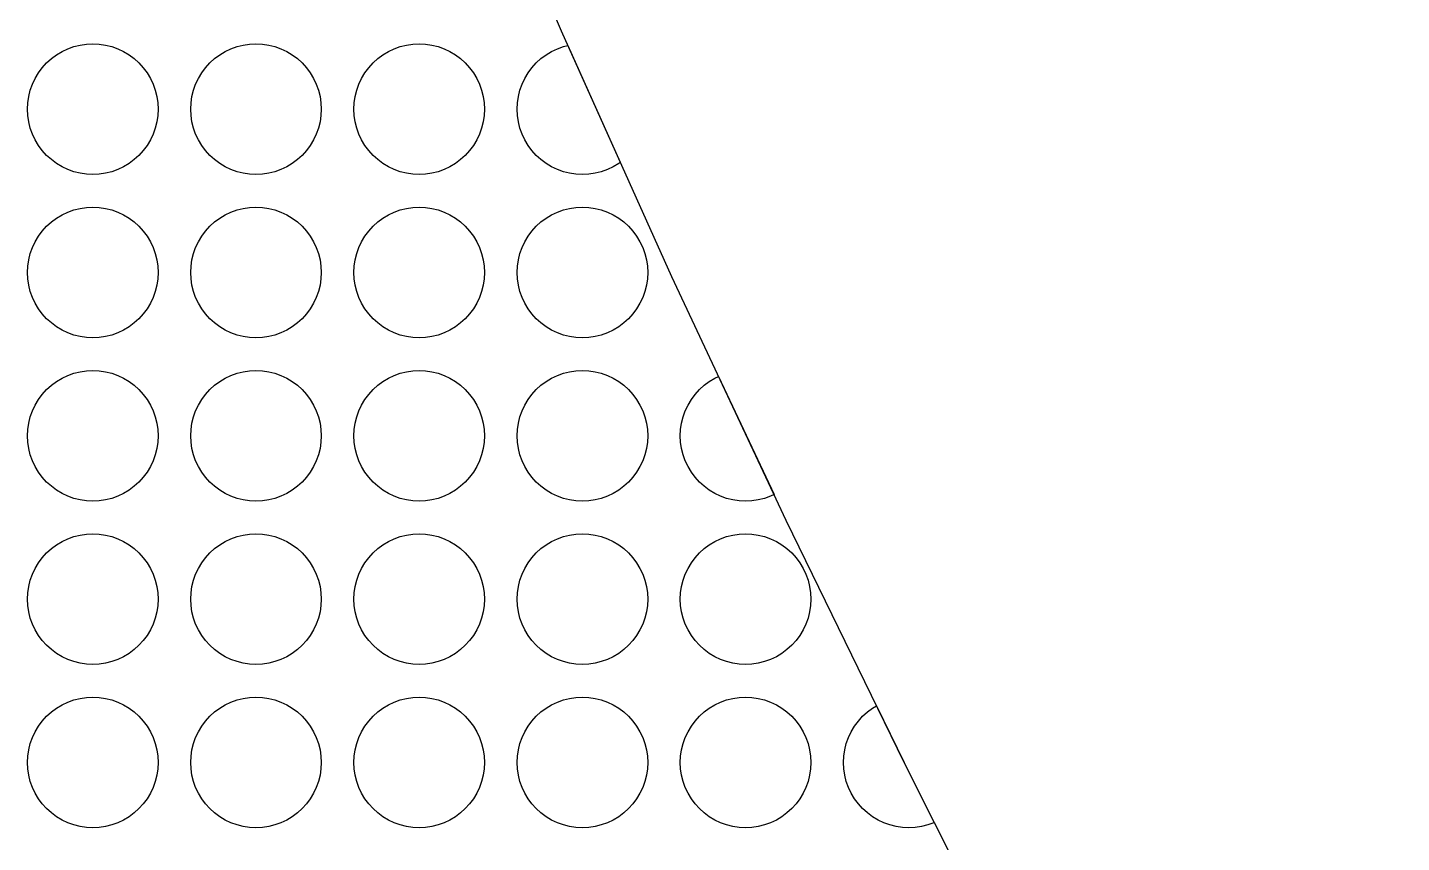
# Model space of a CAD drawing. Header units: millimetres. Extents: x 63 to 185, y -163 to -75.
# Drawn here: x 160.17 to 181.21, y -131.58 to -119.11 of the extents above; entities that cross this region are included whole.
import ezdxf

# ---------------------------------------------------------------- set-up
doc = ezdxf.new("R2010")
doc.units = ezdxf.units.MM
doc.layers.add('background', color=7, linetype='Continuous')
doc.layers.add('outline_2', color=3, linetype='Continuous')

msp = doc.modelspace()

# ---------------------------------------------------------------- linework, layer by layer
at = {"layer": 'background'}
for points in [[(162.166, -120.355), (162.161, -120.453), (162.147, -120.55), (162.123, -120.645), (162.09, -120.738), (162.048, -120.826), (161.997, -120.911), (161.939, -120.989), (161.873, -121.062), (161.8, -121.128), (161.722, -121.186), (161.637, -121.237), (161.549, -121.279), (161.456, -121.312), (161.361, -121.336), (161.264, -121.35), (161.166, -121.355), (161.068, -121.35), (160.971, -121.336), (160.876, -121.312), (160.783, -121.279), (160.695, -121.237), (160.61, -121.186), (160.532, -121.128), (160.459, -121.062), (160.393, -120.989), (160.335, -120.911), (160.284, -120.826), (160.242, -120.738), (160.209, -120.645), (160.185, -120.55), (160.171, -120.453), (160.166, -120.355), (160.171, -120.257), (160.185, -120.16), (160.209, -120.065), (160.242, -119.972), (160.284, -119.884), (160.335, -119.799), (160.393, -119.721), (160.459, -119.648), (160.532, -119.582), (160.61, -119.524), (160.695, -119.473), (160.783, -119.431), (160.876, -119.398), (160.971, -119.374), (161.068, -119.36), (161.166, -119.355), (161.264, -119.36), (161.361, -119.374), (161.456, -119.398), (161.549, -119.431), (161.637, -119.473), (161.722, -119.524), (161.8, -119.582), (161.873, -119.648), (161.939, -119.721), (161.997, -119.799), (162.048, -119.884), (162.09, -119.972), (162.123, -120.065), (162.147, -120.16), (162.161, -120.257)], [(164.666, -120.355), (164.661, -120.453), (164.647, -120.55), (164.623, -120.645), (164.59, -120.738), (164.548, -120.826), (164.497, -120.911), (164.439, -120.989), (164.373, -121.062), (164.3, -121.128), (164.222, -121.186), (164.137, -121.237), (164.049, -121.279), (163.956, -121.312), (163.861, -121.336), (163.764, -121.35), (163.666, -121.355), (163.568, -121.35), (163.471, -121.336), (163.376, -121.312), (163.283, -121.279), (163.195, -121.237), (163.11, -121.186), (163.032, -121.128), (162.959, -121.062), (162.893, -120.989), (162.835, -120.911), (162.784, -120.826), (162.742, -120.738), (162.709, -120.645), (162.685, -120.55), (162.671, -120.453), (162.666, -120.355), (162.671, -120.257), (162.685, -120.16), (162.709, -120.065), (162.742, -119.972), (162.784, -119.884), (162.835, -119.799), (162.893, -119.721), (162.959, -119.648), (163.032, -119.582), (163.11, -119.524), (163.195, -119.473), (163.283, -119.431), (163.376, -119.398), (163.471, -119.374), (163.568, -119.36), (163.666, -119.355), (163.764, -119.36), (163.861, -119.374), (163.956, -119.398), (164.049, -119.431), (164.137, -119.473), (164.222, -119.524), (164.3, -119.582), (164.373, -119.648), (164.439, -119.721), (164.497, -119.799), (164.548, -119.884), (164.59, -119.972), (164.623, -120.065), (164.647, -120.16), (164.661, -120.257)], [(167.166, -120.355), (167.161, -120.453), (167.147, -120.55), (167.123, -120.645), (167.09, -120.738), (167.048, -120.826), (166.997, -120.911), (166.939, -120.989), (166.873, -121.062), (166.8, -121.128), (166.722, -121.186), (166.637, -121.237), (166.549, -121.279), (166.456, -121.312), (166.361, -121.336), (166.264, -121.35), (166.166, -121.355), (166.068, -121.35), (165.971, -121.336), (165.876, -121.312), (165.783, -121.279), (165.695, -121.237), (165.61, -121.186), (165.532, -121.128), (165.459, -121.062), (165.393, -120.989), (165.335, -120.911), (165.284, -120.826), (165.242, -120.738), (165.209, -120.645), (165.185, -120.55), (165.171, -120.453), (165.166, -120.355), (165.171, -120.257), (165.185, -120.16), (165.209, -120.065), (165.242, -119.972), (165.284, -119.884), (165.335, -119.799), (165.393, -119.721), (165.459, -119.648), (165.532, -119.582), (165.61, -119.524), (165.695, -119.473), (165.783, -119.431), (165.876, -119.398), (165.971, -119.374), (166.068, -119.36), (166.166, -119.355), (166.264, -119.36), (166.361, -119.374), (166.456, -119.398), (166.549, -119.431), (166.637, -119.473), (166.722, -119.524), (166.8, -119.582), (166.873, -119.648), (166.939, -119.721), (166.997, -119.799), (167.048, -119.884), (167.09, -119.972), (167.123, -120.065), (167.147, -120.16), (167.161, -120.257)], [(169.247, -121.168), (169.222, -121.186), (169.137, -121.237), (169.049, -121.279), (168.956, -121.312), (168.861, -121.336), (168.764, -121.35), (168.666, -121.355), (168.568, -121.35), (168.471, -121.336), (168.376, -121.312), (168.283, -121.279), (168.195, -121.237), (168.11, -121.186), (168.032, -121.128), (167.959, -121.062), (167.893, -120.989), (167.835, -120.911), (167.784, -120.826), (167.742, -120.738), (167.709, -120.645), (167.685, -120.55), (167.671, -120.453), (167.666, -120.355), (167.671, -120.257), (167.685, -120.16), (167.709, -120.065), (167.742, -119.972), (167.784, -119.884), (167.835, -119.799), (167.893, -119.721), (167.959, -119.648), (168.032, -119.582), (168.11, -119.524), (168.195, -119.473), (168.283, -119.431), (168.376, -119.398), (168.442, -119.381)], [(162.166, -122.855), (162.161, -122.953), (162.147, -123.05), (162.123, -123.145), (162.09, -123.238), (162.048, -123.326), (161.997, -123.411), (161.939, -123.489), (161.873, -123.562), (161.8, -123.628), (161.722, -123.686), (161.637, -123.737), (161.549, -123.779), (161.456, -123.812), (161.361, -123.836), (161.264, -123.85), (161.166, -123.855), (161.068, -123.85), (160.971, -123.836), (160.876, -123.812), (160.783, -123.779), (160.695, -123.737), (160.61, -123.686), (160.532, -123.628), (160.459, -123.562), (160.393, -123.489), (160.335, -123.411), (160.284, -123.326), (160.242, -123.238), (160.209, -123.145), (160.185, -123.05), (160.171, -122.953), (160.166, -122.855), (160.171, -122.757), (160.185, -122.66), (160.209, -122.565), (160.242, -122.472), (160.284, -122.384), (160.335, -122.299), (160.393, -122.221), (160.459, -122.148), (160.532, -122.082), (160.61, -122.024), (160.695, -121.973), (160.783, -121.931), (160.876, -121.898), (160.971, -121.874), (161.068, -121.86), (161.166, -121.855), (161.264, -121.86), (161.361, -121.874), (161.456, -121.898), (161.549, -121.931), (161.637, -121.973), (161.722, -122.024), (161.8, -122.082), (161.873, -122.148), (161.939, -122.221), (161.997, -122.299), (162.048, -122.384), (162.09, -122.472), (162.123, -122.565), (162.147, -122.66), (162.161, -122.757)], [(164.666, -122.855), (164.661, -122.953), (164.647, -123.05), (164.623, -123.145), (164.59, -123.238), (164.548, -123.326), (164.497, -123.411), (164.439, -123.489), (164.373, -123.562), (164.3, -123.628), (164.222, -123.686), (164.137, -123.737), (164.049, -123.779), (163.956, -123.812), (163.861, -123.836), (163.764, -123.85), (163.666, -123.855), (163.568, -123.85), (163.471, -123.836), (163.376, -123.812), (163.283, -123.779), (163.195, -123.737), (163.11, -123.686), (163.032, -123.628), (162.959, -123.562), (162.893, -123.489), (162.835, -123.411), (162.784, -123.326), (162.742, -123.238), (162.709, -123.145), (162.685, -123.05), (162.671, -122.953), (162.666, -122.855), (162.671, -122.757), (162.685, -122.66), (162.709, -122.565), (162.742, -122.472), (162.784, -122.384), (162.835, -122.299), (162.893, -122.221), (162.959, -122.148), (163.032, -122.082), (163.11, -122.024), (163.195, -121.973), (163.283, -121.931), (163.376, -121.898), (163.471, -121.874), (163.568, -121.86), (163.666, -121.855), (163.764, -121.86), (163.861, -121.874), (163.956, -121.898), (164.049, -121.931), (164.137, -121.973), (164.222, -122.024), (164.3, -122.082), (164.373, -122.148), (164.439, -122.221), (164.497, -122.299), (164.548, -122.384), (164.59, -122.472), (164.623, -122.565), (164.647, -122.66), (164.661, -122.757)], [(167.166, -122.855), (167.161, -122.953), (167.147, -123.05), (167.123, -123.145), (167.09, -123.238), (167.048, -123.326), (166.997, -123.411), (166.939, -123.489), (166.873, -123.562), (166.8, -123.628), (166.722, -123.686), (166.637, -123.737), (166.549, -123.779), (166.456, -123.812), (166.361, -123.836), (166.264, -123.85), (166.166, -123.855), (166.068, -123.85), (165.971, -123.836), (165.876, -123.812), (165.783, -123.779), (165.695, -123.737), (165.61, -123.686), (165.532, -123.628), (165.459, -123.562), (165.393, -123.489), (165.335, -123.411), (165.284, -123.326), (165.242, -123.238), (165.209, -123.145), (165.185, -123.05), (165.171, -122.953), (165.166, -122.855), (165.171, -122.757), (165.185, -122.66), (165.209, -122.565), (165.242, -122.472), (165.284, -122.384), (165.335, -122.299), (165.393, -122.221), (165.459, -122.148), (165.532, -122.082), (165.61, -122.024), (165.695, -121.973), (165.783, -121.931), (165.876, -121.898), (165.971, -121.874), (166.068, -121.86), (166.166, -121.855), (166.264, -121.86), (166.361, -121.874), (166.456, -121.898), (166.549, -121.931), (166.637, -121.973), (166.722, -122.024), (166.8, -122.082), (166.873, -122.148), (166.939, -122.221), (166.997, -122.299), (167.048, -122.384), (167.09, -122.472), (167.123, -122.565), (167.147, -122.66), (167.161, -122.757)], [(169.666, -122.855), (169.661, -122.953), (169.647, -123.05), (169.623, -123.145), (169.59, -123.238), (169.548, -123.326), (169.497, -123.411), (169.439, -123.489), (169.373, -123.562), (169.3, -123.628), (169.222, -123.686), (169.137, -123.737), (169.049, -123.779), (168.956, -123.812), (168.861, -123.836), (168.764, -123.85), (168.666, -123.855), (168.568, -123.85), (168.471, -123.836), (168.376, -123.812), (168.283, -123.779), (168.195, -123.737), (168.11, -123.686), (168.032, -123.628), (167.959, -123.562), (167.893, -123.489), (167.835, -123.411), (167.784, -123.326), (167.742, -123.238), (167.709, -123.145), (167.685, -123.05), (167.671, -122.953), (167.666, -122.855), (167.671, -122.757), (167.685, -122.66), (167.709, -122.565), (167.742, -122.472), (167.784, -122.384), (167.835, -122.299), (167.893, -122.221), (167.959, -122.148), (168.032, -122.082), (168.11, -122.024), (168.195, -121.973), (168.283, -121.931), (168.376, -121.898), (168.471, -121.874), (168.568, -121.86), (168.666, -121.855), (168.764, -121.86), (168.861, -121.874), (168.956, -121.898), (169.049, -121.931), (169.137, -121.973), (169.222, -122.024), (169.3, -122.082), (169.373, -122.148), (169.439, -122.221), (169.497, -122.299), (169.548, -122.384), (169.59, -122.472), (169.623, -122.565), (169.647, -122.66), (169.661, -122.757)], [(162.166, -125.355), (162.161, -125.453), (162.147, -125.55), (162.123, -125.645), (162.09, -125.738), (162.048, -125.826), (161.997, -125.911), (161.939, -125.989), (161.873, -126.062), (161.8, -126.128), (161.722, -126.186), (161.637, -126.237), (161.549, -126.279), (161.456, -126.312), (161.361, -126.336), (161.264, -126.35), (161.166, -126.355), (161.068, -126.35), (160.971, -126.336), (160.876, -126.312), (160.783, -126.279), (160.695, -126.237), (160.61, -126.186), (160.532, -126.128), (160.459, -126.062), (160.393, -125.989), (160.335, -125.911), (160.284, -125.826), (160.242, -125.738), (160.209, -125.645), (160.185, -125.55), (160.171, -125.453), (160.166, -125.355), (160.171, -125.257), (160.185, -125.16), (160.209, -125.065), (160.242, -124.972), (160.284, -124.884), (160.335, -124.799), (160.393, -124.721), (160.459, -124.648), (160.532, -124.582), (160.61, -124.524), (160.695, -124.473), (160.783, -124.431), (160.876, -124.398), (160.971, -124.374), (161.068, -124.36), (161.166, -124.355), (161.264, -124.36), (161.361, -124.374), (161.456, -124.398), (161.549, -124.431), (161.637, -124.473), (161.722, -124.524), (161.8, -124.582), (161.873, -124.648), (161.939, -124.721), (161.997, -124.799), (162.048, -124.884), (162.09, -124.972), (162.123, -125.065), (162.147, -125.16), (162.161, -125.257)], [(164.666, -125.355), (164.661, -125.453), (164.647, -125.55), (164.623, -125.645), (164.59, -125.738), (164.548, -125.826), (164.497, -125.911), (164.439, -125.989), (164.373, -126.062), (164.3, -126.128), (164.222, -126.186), (164.137, -126.237), (164.049, -126.279), (163.956, -126.312), (163.861, -126.336), (163.764, -126.35), (163.666, -126.355), (163.568, -126.35), (163.471, -126.336), (163.376, -126.312), (163.283, -126.279), (163.195, -126.237), (163.11, -126.186), (163.032, -126.128), (162.959, -126.062), (162.893, -125.989), (162.835, -125.911), (162.784, -125.826), (162.742, -125.738), (162.709, -125.645), (162.685, -125.55), (162.671, -125.453), (162.666, -125.355), (162.671, -125.257), (162.685, -125.16), (162.709, -125.065), (162.742, -124.972), (162.784, -124.884), (162.835, -124.799), (162.893, -124.721), (162.959, -124.648), (163.032, -124.582), (163.11, -124.524), (163.195, -124.473), (163.283, -124.431), (163.376, -124.398), (163.471, -124.374), (163.568, -124.36), (163.666, -124.355), (163.764, -124.36), (163.861, -124.374), (163.956, -124.398), (164.049, -124.431), (164.137, -124.473), (164.222, -124.524), (164.3, -124.582), (164.373, -124.648), (164.439, -124.721), (164.497, -124.799), (164.548, -124.884), (164.59, -124.972), (164.623, -125.065), (164.647, -125.16), (164.661, -125.257)], [(167.166, -125.355), (167.161, -125.453), (167.147, -125.55), (167.123, -125.645), (167.09, -125.738), (167.048, -125.826), (166.997, -125.911), (166.939, -125.989), (166.873, -126.062), (166.8, -126.128), (166.722, -126.186), (166.637, -126.237), (166.549, -126.279), (166.456, -126.312), (166.361, -126.336), (166.264, -126.35), (166.166, -126.355), (166.068, -126.35), (165.971, -126.336), (165.876, -126.312), (165.783, -126.279), (165.695, -126.237), (165.61, -126.186), (165.532, -126.128), (165.459, -126.062), (165.393, -125.989), (165.335, -125.911), (165.284, -125.826), (165.242, -125.738), (165.209, -125.645), (165.185, -125.55), (165.171, -125.453), (165.166, -125.355), (165.171, -125.257), (165.185, -125.16), (165.209, -125.065), (165.242, -124.972), (165.284, -124.884), (165.335, -124.799), (165.393, -124.721), (165.459, -124.648), (165.532, -124.582), (165.61, -124.524), (165.695, -124.473), (165.783, -124.431), (165.876, -124.398), (165.971, -124.374), (166.068, -124.36), (166.166, -124.355), (166.264, -124.36), (166.361, -124.374), (166.456, -124.398), (166.549, -124.431), (166.637, -124.473), (166.722, -124.524), (166.8, -124.582), (166.873, -124.648), (166.939, -124.721), (166.997, -124.799), (167.048, -124.884), (167.09, -124.972), (167.123, -125.065), (167.147, -125.16), (167.161, -125.257)], [(169.666, -125.355), (169.661, -125.453), (169.647, -125.55), (169.623, -125.645), (169.59, -125.738), (169.548, -125.826), (169.497, -125.911), (169.439, -125.989), (169.373, -126.062), (169.3, -126.128), (169.222, -126.186), (169.137, -126.237), (169.049, -126.279), (168.956, -126.312), (168.861, -126.336), (168.764, -126.35), (168.666, -126.355), (168.568, -126.35), (168.471, -126.336), (168.376, -126.312), (168.283, -126.279), (168.195, -126.237), (168.11, -126.186), (168.032, -126.128), (167.959, -126.062), (167.893, -125.989), (167.835, -125.911), (167.784, -125.826), (167.742, -125.738), (167.709, -125.645), (167.685, -125.55), (167.671, -125.453), (167.666, -125.355), (167.671, -125.257), (167.685, -125.16), (167.709, -125.065), (167.742, -124.972), (167.784, -124.884), (167.835, -124.799), (167.893, -124.721), (167.959, -124.648), (168.032, -124.582), (168.11, -124.524), (168.195, -124.473), (168.283, -124.431), (168.376, -124.398), (168.471, -124.374), (168.568, -124.36), (168.666, -124.355), (168.764, -124.36), (168.861, -124.374), (168.956, -124.398), (169.049, -124.431), (169.137, -124.473), (169.222, -124.524), (169.3, -124.582), (169.373, -124.648), (169.439, -124.721), (169.497, -124.799), (169.548, -124.884), (169.59, -124.972), (169.623, -125.065), (169.647, -125.16), (169.661, -125.257)], [(171.602, -126.253), (171.549, -126.279), (171.456, -126.312), (171.361, -126.336), (171.264, -126.35), (171.166, -126.355), (171.068, -126.35), (170.971, -126.336), (170.876, -126.312), (170.783, -126.279), (170.695, -126.237), (170.61, -126.186), (170.532, -126.128), (170.459, -126.062), (170.393, -125.989), (170.335, -125.911), (170.284, -125.826), (170.242, -125.738), (170.209, -125.645), (170.185, -125.55), (170.171, -125.453), (170.166, -125.355), (170.171, -125.257), (170.185, -125.16), (170.209, -125.065), (170.242, -124.972), (170.284, -124.884), (170.335, -124.799), (170.393, -124.721), (170.459, -124.648), (170.532, -124.582), (170.61, -124.524), (170.695, -124.473), (170.753, -124.446)], [(162.166, -127.855), (162.161, -127.953), (162.147, -128.05), (162.123, -128.145), (162.09, -128.238), (162.048, -128.326), (161.997, -128.411), (161.939, -128.489), (161.873, -128.562), (161.8, -128.628), (161.722, -128.686), (161.637, -128.737), (161.549, -128.779), (161.456, -128.812), (161.361, -128.836), (161.264, -128.85), (161.166, -128.855), (161.068, -128.85), (160.971, -128.836), (160.876, -128.812), (160.783, -128.779), (160.695, -128.737), (160.61, -128.686), (160.532, -128.628), (160.459, -128.562), (160.393, -128.489), (160.335, -128.411), (160.284, -128.326), (160.242, -128.238), (160.209, -128.145), (160.185, -128.05), (160.171, -127.953), (160.166, -127.855), (160.171, -127.757), (160.185, -127.66), (160.209, -127.565), (160.242, -127.472), (160.284, -127.384), (160.335, -127.299), (160.393, -127.221), (160.459, -127.148), (160.532, -127.082), (160.61, -127.024), (160.695, -126.973), (160.783, -126.931), (160.876, -126.898), (160.971, -126.874), (161.068, -126.86), (161.166, -126.855), (161.264, -126.86), (161.361, -126.874), (161.456, -126.898), (161.549, -126.931), (161.637, -126.973), (161.722, -127.024), (161.8, -127.082), (161.873, -127.148), (161.939, -127.221), (161.997, -127.299), (162.048, -127.384), (162.09, -127.472), (162.123, -127.565), (162.147, -127.66), (162.161, -127.757)], [(164.666, -127.855), (164.661, -127.953), (164.647, -128.05), (164.623, -128.145), (164.59, -128.238), (164.548, -128.326), (164.497, -128.411), (164.439, -128.489), (164.373, -128.562), (164.3, -128.628), (164.222, -128.686), (164.137, -128.737), (164.049, -128.779), (163.956, -128.812), (163.861, -128.836), (163.764, -128.85), (163.666, -128.855), (163.568, -128.85), (163.471, -128.836), (163.376, -128.812), (163.283, -128.779), (163.195, -128.737), (163.11, -128.686), (163.032, -128.628), (162.959, -128.562), (162.893, -128.489), (162.835, -128.411), (162.784, -128.326), (162.742, -128.238), (162.709, -128.145), (162.685, -128.05), (162.671, -127.953), (162.666, -127.855), (162.671, -127.757), (162.685, -127.66), (162.709, -127.565), (162.742, -127.472), (162.784, -127.384), (162.835, -127.299), (162.893, -127.221), (162.959, -127.148), (163.032, -127.082), (163.11, -127.024), (163.195, -126.973), (163.283, -126.931), (163.376, -126.898), (163.471, -126.874), (163.568, -126.86), (163.666, -126.855), (163.764, -126.86), (163.861, -126.874), (163.956, -126.898), (164.049, -126.931), (164.137, -126.973), (164.222, -127.024), (164.3, -127.082), (164.373, -127.148), (164.439, -127.221), (164.497, -127.299), (164.548, -127.384), (164.59, -127.472), (164.623, -127.565), (164.647, -127.66), (164.661, -127.757)], [(167.166, -127.855), (167.161, -127.953), (167.147, -128.05), (167.123, -128.145), (167.09, -128.238), (167.048, -128.326), (166.997, -128.411), (166.939, -128.489), (166.873, -128.562), (166.8, -128.628), (166.722, -128.686), (166.637, -128.737), (166.549, -128.779), (166.456, -128.812), (166.361, -128.836), (166.264, -128.85), (166.166, -128.855), (166.068, -128.85), (165.971, -128.836), (165.876, -128.812), (165.783, -128.779), (165.695, -128.737), (165.61, -128.686), (165.532, -128.628), (165.459, -128.562), (165.393, -128.489), (165.335, -128.411), (165.284, -128.326), (165.242, -128.238), (165.209, -128.145), (165.185, -128.05), (165.171, -127.953), (165.166, -127.855), (165.171, -127.757), (165.185, -127.66), (165.209, -127.565), (165.242, -127.472), (165.284, -127.384), (165.335, -127.299), (165.393, -127.221), (165.459, -127.148), (165.532, -127.082), (165.61, -127.024), (165.695, -126.973), (165.783, -126.931), (165.876, -126.898), (165.971, -126.874), (166.068, -126.86), (166.166, -126.855), (166.264, -126.86), (166.361, -126.874), (166.456, -126.898), (166.549, -126.931), (166.637, -126.973), (166.722, -127.024), (166.8, -127.082), (166.873, -127.148), (166.939, -127.221), (166.997, -127.299), (167.048, -127.384), (167.09, -127.472), (167.123, -127.565), (167.147, -127.66), (167.161, -127.757)], [(169.666, -127.855), (169.661, -127.953), (169.647, -128.05), (169.623, -128.145), (169.59, -128.238), (169.548, -128.326), (169.497, -128.411), (169.439, -128.489), (169.373, -128.562), (169.3, -128.628), (169.222, -128.686), (169.137, -128.737), (169.049, -128.779), (168.956, -128.812), (168.861, -128.836), (168.764, -128.85), (168.666, -128.855), (168.568, -128.85), (168.471, -128.836), (168.376, -128.812), (168.283, -128.779), (168.195, -128.737), (168.11, -128.686), (168.032, -128.628), (167.959, -128.562), (167.893, -128.489), (167.835, -128.411), (167.784, -128.326), (167.742, -128.238), (167.709, -128.145), (167.685, -128.05), (167.671, -127.953), (167.666, -127.855), (167.671, -127.757), (167.685, -127.66), (167.709, -127.565), (167.742, -127.472), (167.784, -127.384), (167.835, -127.299), (167.893, -127.221), (167.959, -127.148), (168.032, -127.082), (168.11, -127.024), (168.195, -126.973), (168.283, -126.931), (168.376, -126.898), (168.471, -126.874), (168.568, -126.86), (168.666, -126.855), (168.764, -126.86), (168.861, -126.874), (168.956, -126.898), (169.049, -126.931), (169.137, -126.973), (169.222, -127.024), (169.3, -127.082), (169.373, -127.148), (169.439, -127.221), (169.497, -127.299), (169.548, -127.384), (169.59, -127.472), (169.623, -127.565), (169.647, -127.66), (169.661, -127.757)], [(172.166, -127.855), (172.161, -127.953), (172.147, -128.05), (172.123, -128.145), (172.09, -128.238), (172.048, -128.326), (171.997, -128.411), (171.939, -128.489), (171.873, -128.562), (171.8, -128.628), (171.722, -128.686), (171.637, -128.737), (171.549, -128.779), (171.456, -128.812), (171.361, -128.836), (171.264, -128.85), (171.166, -128.855), (171.068, -128.85), (170.971, -128.836), (170.876, -128.812), (170.783, -128.779), (170.695, -128.737), (170.61, -128.686), (170.532, -128.628), (170.459, -128.562), (170.393, -128.489), (170.335, -128.411), (170.284, -128.326), (170.242, -128.238), (170.209, -128.145), (170.185, -128.05), (170.171, -127.953), (170.166, -127.855), (170.171, -127.757), (170.185, -127.66), (170.209, -127.565), (170.242, -127.472), (170.284, -127.384), (170.335, -127.299), (170.393, -127.221), (170.459, -127.148), (170.532, -127.082), (170.61, -127.024), (170.695, -126.973), (170.783, -126.931), (170.876, -126.898), (170.971, -126.874), (171.068, -126.86), (171.166, -126.855), (171.264, -126.86), (171.361, -126.874), (171.456, -126.898), (171.549, -126.931), (171.637, -126.973), (171.722, -127.024), (171.8, -127.082), (171.873, -127.148), (171.939, -127.221), (171.997, -127.299), (172.048, -127.384), (172.09, -127.472), (172.123, -127.565), (172.147, -127.66), (172.161, -127.757)], [(162.166, -130.355), (162.161, -130.453), (162.147, -130.55), (162.123, -130.645), (162.09, -130.738), (162.048, -130.826), (161.997, -130.911), (161.939, -130.989), (161.873, -131.062), (161.8, -131.128), (161.722, -131.186), (161.637, -131.237), (161.549, -131.279), (161.456, -131.312), (161.361, -131.336), (161.264, -131.35), (161.166, -131.355), (161.068, -131.35), (160.971, -131.336), (160.876, -131.312), (160.783, -131.279), (160.695, -131.237), (160.61, -131.186), (160.532, -131.128), (160.459, -131.062), (160.393, -130.989), (160.335, -130.911), (160.284, -130.826), (160.242, -130.738), (160.209, -130.645), (160.185, -130.55), (160.171, -130.453), (160.166, -130.355), (160.171, -130.257), (160.185, -130.16), (160.209, -130.065), (160.242, -129.972), (160.284, -129.884), (160.335, -129.799), (160.393, -129.721), (160.459, -129.648), (160.532, -129.582), (160.61, -129.524), (160.695, -129.473), (160.783, -129.431), (160.876, -129.398), (160.971, -129.374), (161.068, -129.36), (161.166, -129.355), (161.264, -129.36), (161.361, -129.374), (161.456, -129.398), (161.549, -129.431), (161.637, -129.473), (161.722, -129.524), (161.8, -129.582), (161.873, -129.648), (161.939, -129.721), (161.997, -129.799), (162.048, -129.884), (162.09, -129.972), (162.123, -130.065), (162.147, -130.16), (162.161, -130.257)], [(164.666, -130.355), (164.661, -130.453), (164.647, -130.55), (164.623, -130.645), (164.59, -130.738), (164.548, -130.826), (164.497, -130.911), (164.439, -130.989), (164.373, -131.062), (164.3, -131.128), (164.222, -131.186), (164.137, -131.237), (164.049, -131.279), (163.956, -131.312), (163.861, -131.336), (163.764, -131.35), (163.666, -131.355), (163.568, -131.35), (163.471, -131.336), (163.376, -131.312), (163.283, -131.279), (163.195, -131.237), (163.11, -131.186), (163.032, -131.128), (162.959, -131.062), (162.893, -130.989), (162.835, -130.911), (162.784, -130.826), (162.742, -130.738), (162.709, -130.645), (162.685, -130.55), (162.671, -130.453), (162.666, -130.355), (162.671, -130.257), (162.685, -130.16), (162.709, -130.065), (162.742, -129.972), (162.784, -129.884), (162.835, -129.799), (162.893, -129.721), (162.959, -129.648), (163.032, -129.582), (163.11, -129.524), (163.195, -129.473), (163.283, -129.431), (163.376, -129.398), (163.471, -129.374), (163.568, -129.36), (163.666, -129.355), (163.764, -129.36), (163.861, -129.374), (163.956, -129.398), (164.049, -129.431), (164.137, -129.473), (164.222, -129.524), (164.3, -129.582), (164.373, -129.648), (164.439, -129.721), (164.497, -129.799), (164.548, -129.884), (164.59, -129.972), (164.623, -130.065), (164.647, -130.16), (164.661, -130.257)], [(167.166, -130.355), (167.161, -130.453), (167.147, -130.55), (167.123, -130.645), (167.09, -130.738), (167.048, -130.826), (166.997, -130.911), (166.939, -130.989), (166.873, -131.062), (166.8, -131.128), (166.722, -131.186), (166.637, -131.237), (166.549, -131.279), (166.456, -131.312), (166.361, -131.336), (166.264, -131.35), (166.166, -131.355), (166.068, -131.35), (165.971, -131.336), (165.876, -131.312), (165.783, -131.279), (165.695, -131.237), (165.61, -131.186), (165.532, -131.128), (165.459, -131.062), (165.393, -130.989), (165.335, -130.911), (165.284, -130.826), (165.242, -130.738), (165.209, -130.645), (165.185, -130.55), (165.171, -130.453), (165.166, -130.355), (165.171, -130.257), (165.185, -130.16), (165.209, -130.065), (165.242, -129.972), (165.284, -129.884), (165.335, -129.799), (165.393, -129.721), (165.459, -129.648), (165.532, -129.582), (165.61, -129.524), (165.695, -129.473), (165.783, -129.431), (165.876, -129.398), (165.971, -129.374), (166.068, -129.36), (166.166, -129.355), (166.264, -129.36), (166.361, -129.374), (166.456, -129.398), (166.549, -129.431), (166.637, -129.473), (166.722, -129.524), (166.8, -129.582), (166.873, -129.648), (166.939, -129.721), (166.997, -129.799), (167.048, -129.884), (167.09, -129.972), (167.123, -130.065), (167.147, -130.16), (167.161, -130.257)], [(169.666, -130.355), (169.661, -130.453), (169.647, -130.55), (169.623, -130.645), (169.59, -130.738), (169.548, -130.826), (169.497, -130.911), (169.439, -130.989), (169.373, -131.062), (169.3, -131.128), (169.222, -131.186), (169.137, -131.237), (169.049, -131.279), (168.956, -131.312), (168.861, -131.336), (168.764, -131.35), (168.666, -131.355), (168.568, -131.35), (168.471, -131.336), (168.376, -131.312), (168.283, -131.279), (168.195, -131.237), (168.11, -131.186), (168.032, -131.128), (167.959, -131.062), (167.893, -130.989), (167.835, -130.911), (167.784, -130.826), (167.742, -130.738), (167.709, -130.645), (167.685, -130.55), (167.671, -130.453), (167.666, -130.355), (167.671, -130.257), (167.685, -130.16), (167.709, -130.065), (167.742, -129.972), (167.784, -129.884), (167.835, -129.799), (167.893, -129.721), (167.959, -129.648), (168.032, -129.582), (168.11, -129.524), (168.195, -129.473), (168.283, -129.431), (168.376, -129.398), (168.471, -129.374), (168.568, -129.36), (168.666, -129.355), (168.764, -129.36), (168.861, -129.374), (168.956, -129.398), (169.049, -129.431), (169.137, -129.473), (169.222, -129.524), (169.3, -129.582), (169.373, -129.648), (169.439, -129.721), (169.497, -129.799), (169.548, -129.884), (169.59, -129.972), (169.623, -130.065), (169.647, -130.16), (169.661, -130.257)], [(172.166, -130.355), (172.161, -130.453), (172.147, -130.55), (172.123, -130.645), (172.09, -130.738), (172.048, -130.826), (171.997, -130.911), (171.939, -130.989), (171.873, -131.062), (171.8, -131.128), (171.722, -131.186), (171.637, -131.237), (171.549, -131.279), (171.456, -131.312), (171.361, -131.336), (171.264, -131.35), (171.166, -131.355), (171.068, -131.35), (170.971, -131.336), (170.876, -131.312), (170.783, -131.279), (170.695, -131.237), (170.61, -131.186), (170.532, -131.128), (170.459, -131.062), (170.393, -130.989), (170.335, -130.911), (170.284, -130.826), (170.242, -130.738), (170.209, -130.645), (170.185, -130.55), (170.171, -130.453), (170.166, -130.355), (170.171, -130.257), (170.185, -130.16), (170.209, -130.065), (170.242, -129.972), (170.284, -129.884), (170.335, -129.799), (170.393, -129.721), (170.459, -129.648), (170.532, -129.582), (170.61, -129.524), (170.695, -129.473), (170.783, -129.431), (170.876, -129.398), (170.971, -129.374), (171.068, -129.36), (171.166, -129.355), (171.264, -129.36), (171.361, -129.374), (171.456, -129.398), (171.549, -129.431), (171.637, -129.473), (171.722, -129.524), (171.8, -129.582), (171.873, -129.648), (171.939, -129.721), (171.997, -129.799), (172.048, -129.884), (172.09, -129.972), (172.123, -130.065), (172.147, -130.16), (172.161, -130.257)], [(173.595, -130.356), (174.057, -131.275), (174.049, -131.279), (173.956, -131.312), (173.861, -131.336), (173.764, -131.35), (173.666, -131.355), (173.568, -131.35), (173.471, -131.336), (173.376, -131.312), (173.283, -131.279), (173.195, -131.237), (173.11, -131.186), (173.032, -131.128), (172.959, -131.062), (172.893, -130.989), (172.835, -130.911), (172.784, -130.826), (172.742, -130.738), (172.709, -130.645), (172.685, -130.55), (172.671, -130.453), (172.666, -130.355), (172.671, -130.257), (172.685, -130.16), (172.709, -130.065), (172.742, -129.972), (172.784, -129.884), (172.835, -129.799), (172.893, -129.721), (172.959, -129.648), (173.032, -129.582), (173.11, -129.524), (173.171, -129.487)]]:
    msp.add_lwpolyline(points, close=True, dxfattribs=at)
at = {"layer": 'outline_2'}
msp.add_lwpolyline([(181.214, -144.978), (179.264, -141.348), (177.339, -137.703), (175.448, -134.04), (173.595, -130.356), (171.789, -126.651), (170.036, -122.92), (168.344, -119.163), (166.718, -115.375)], dxfattribs=at)

doc.saveas('drawing.dxf')
